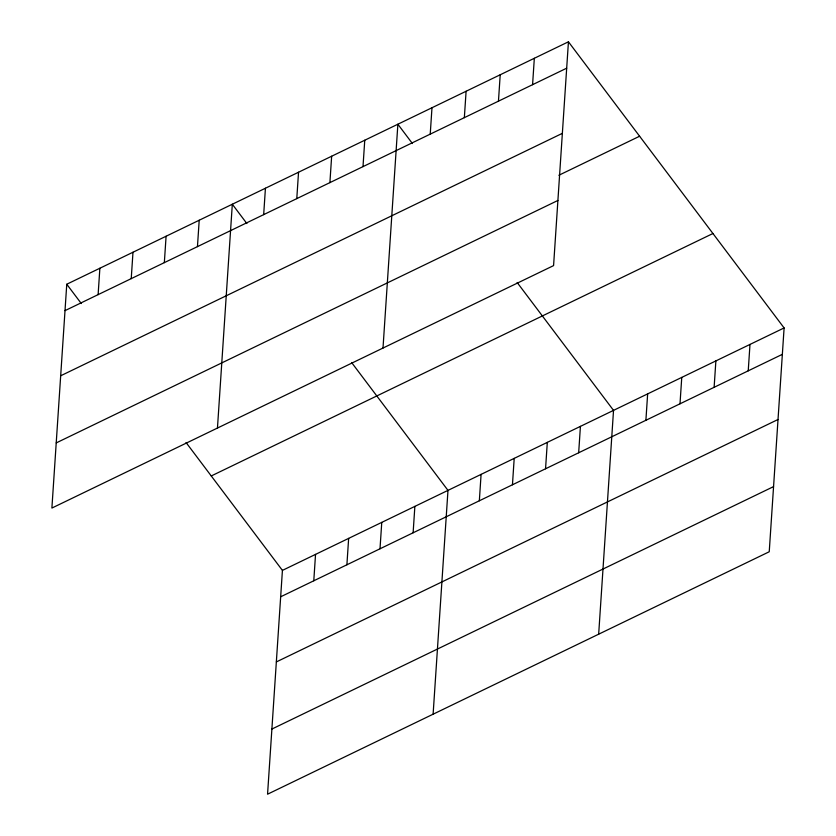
<?xml version="1.0" encoding="UTF-8"?>
<svg xmlns="http://www.w3.org/2000/svg" width="836" height="836" viewBox="0 0 836 836"><rect width="100%" height="100%" fill="white"/><g stroke="black" fill="none" stroke-linecap="round" stroke-linejoin="round"><path stroke-width="1.25" d="M66.765 284.24L51.895 508.058L553.578 265.608L568.438 41.8L66.765 284.24L81.301 303.531M98.115 294.638L99.871 268.241M131.231 278.639L132.987 252.242M164.337 262.64L166.092 236.243M197.453 246.63L199.208 220.234M217.454 428.053L232.314 204.235L246.86 223.525M263.674 214.633L265.43 188.236M296.78 198.634L298.536 172.237M186.052 442.516L282.422 570.392L267.562 794.2L769.235 551.76L784.105 327.942L568.438 41.8M329.896 182.635L331.652 156.238M313.782 580.78L315.538 554.383M363.002 166.625L364.757 140.229M346.898 564.781L348.643 538.384M383.003 348.048L397.873 124.23L412.409 143.52M380.004 548.782L381.759 522.385M430.226 134.147L431.982 107.739M413.12 532.783L414.865 506.386M464.346 117.657L466.101 91.26M433.111 714.195L447.981 490.377L351.601 362.51M498.455 101.166L500.21 74.77M479.341 500.774L481.087 474.378M532.574 84.687L534.329 58.29M512.447 484.775L514.203 458.379M545.553 468.777L547.308 442.38M578.669 452.778L580.424 426.381M598.67 634.19L613.53 410.371L517.16 282.505M645.894 420.289L647.649 393.892M680.002 403.798L681.758 377.402M714.122 387.319L715.877 360.922M748.23 370.829L749.986 344.432M65.009 310.637L566.683 68.197M60.683 375.782L562.356 133.342M558.876 175.246L639.613 136.226M56.221 442.913L557.905 200.462M211.257 475.956L712.93 233.516M282.422 570.392L784.105 327.942M280.677 596.789L782.35 354.339M276.34 661.934L778.023 419.494M271.888 729.055L773.561 486.615"/></g></svg>
